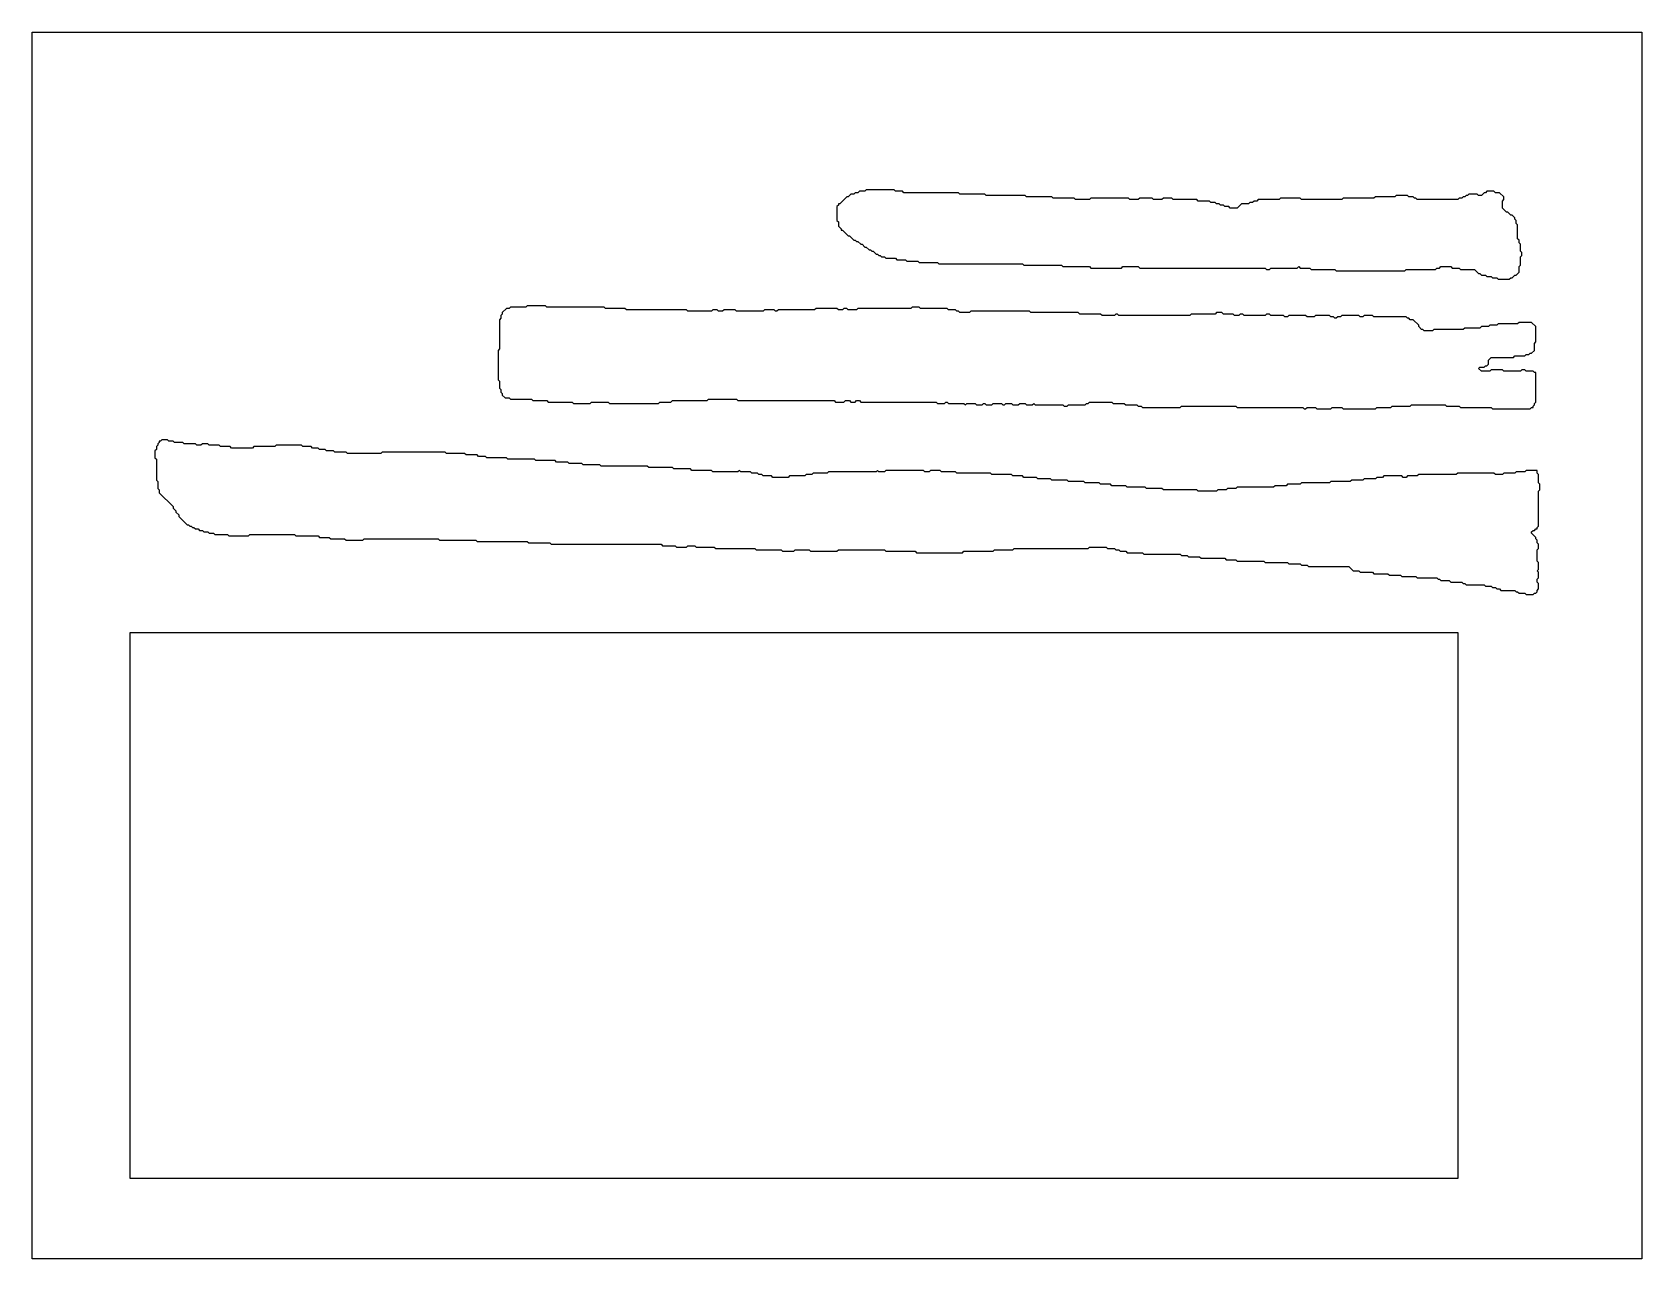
# Model space of a CAD drawing. Header units: metres. Extents: x 0 to 21.8, y 0 to 16.6.
import ezdxf

# ---------------------------------------------------------------- set-up
doc = ezdxf.new("R2010")
doc.units = ezdxf.units.M
doc.layers.add('BoundaryBox', color=3, linetype='Continuous')
doc.layers.add('Outline', color=7, linetype='Continuous')

msp = doc.modelspace()

# ---------------------------------------------------------------- linework, layer by layer
at = {"layer": 'BoundaryBox'}
msp.add_lwpolyline([(0, 16.598), (21.791, 16.598), (21.791, 0), (0, 0), (0, 16.598)], close=True, dxfattribs=at)
at = {"layer": 'Outline'}
for points in [[(11.292, 14.464), (11.273, 14.445), (11.198, 14.445), (11.179, 14.426), (11.141, 14.426), (11.122, 14.408), (11.084, 14.408), (11.046, 14.37), (11.028, 14.37), (10.933, 14.275), (10.914, 14.275), (10.914, 14.257), (10.895, 14.238), (10.895, 14.049), (10.914, 14.03), (10.914, 13.973), (10.952, 13.936), (10.952, 13.917), (10.971, 13.917), (11.046, 13.841), (11.065, 13.841), (11.122, 13.784), (11.141, 13.784), (11.16, 13.766), (11.179, 13.766), (11.216, 13.728), (11.235, 13.728), (11.273, 13.69), (11.292, 13.69), (11.33, 13.652), (11.349, 13.652), (11.367, 13.633), (11.386, 13.633), (11.424, 13.596), (11.443, 13.596), (11.462, 13.577), (11.481, 13.577), (11.5, 13.558), (11.537, 13.558), (11.556, 13.539), (11.688, 13.539), (11.707, 13.52), (11.821, 13.52), (11.84, 13.501), (11.991, 13.501), (12.009, 13.482), (12.255, 13.482), (12.274, 13.463), (13.407, 13.463), (13.426, 13.445), (13.936, 13.445), (13.954, 13.426), (14.313, 13.426), (14.332, 13.407), (14.747, 13.407), (14.766, 13.426), (14.974, 13.426), (14.993, 13.407), (16.692, 13.407), (16.711, 13.388), (16.749, 13.388), (16.768, 13.407), (17.127, 13.407), (17.146, 13.426), (17.165, 13.407), (17.297, 13.407), (17.316, 13.388), (17.637, 13.388), (17.655, 13.369), (18.581, 13.369), (18.6, 13.388), (18.996, 13.388), (19.015, 13.407), (19.053, 13.407), (19.072, 13.426), (19.204, 13.426), (19.223, 13.407), (19.317, 13.407), (19.336, 13.388), (19.525, 13.388), (19.582, 13.331), (19.6, 13.331), (19.619, 13.312), (19.676, 13.312), (19.695, 13.294), (19.751, 13.294), (19.77, 13.275), (19.827, 13.275), (19.846, 13.256), (19.997, 13.256), (20.016, 13.275), (20.035, 13.275), (20.072, 13.312), (20.091, 13.312), (20.129, 13.35), (20.129, 13.426), (20.148, 13.445), (20.148, 13.558), (20.167, 13.577), (20.167, 13.615), (20.148, 13.633), (20.148, 13.728), (20.129, 13.747), (20.129, 13.784), (20.11, 13.803), (20.11, 13.992), (20.091, 14.011), (20.091, 14.049), (20.072, 14.068), (20.072, 14.087), (20.035, 14.124), (20.016, 14.124), (19.978, 14.162), (19.959, 14.162), (19.903, 14.219), (19.903, 14.313), (19.921, 14.332), (19.921, 14.37), (19.865, 14.426), (19.808, 14.426), (19.789, 14.445), (19.695, 14.445), (19.676, 14.426), (19.657, 14.426), (19.619, 14.389), (19.582, 14.389), (19.563, 14.408), (19.449, 14.408), (19.43, 14.389), (19.412, 14.389), (19.393, 14.37), (19.374, 14.37), (19.355, 14.351), (19.317, 14.351), (19.298, 14.332), (18.751, 14.332), (18.732, 14.351), (18.713, 14.351), (18.694, 14.37), (18.637, 14.37), (18.618, 14.389), (18.467, 14.389), (18.449, 14.37), (18.184, 14.37), (18.165, 14.351), (17.75, 14.351), (17.731, 14.332), (17.183, 14.332), (17.165, 14.351), (16.9, 14.351), (16.881, 14.332), (16.598, 14.332), (16.579, 14.313), (16.541, 14.313), (16.522, 14.294), (16.485, 14.294), (16.466, 14.275), (16.371, 14.275), (16.315, 14.219), (16.22, 14.219), (16.201, 14.238), (16.145, 14.238), (16.126, 14.257), (16.088, 14.257), (16.069, 14.275), (16.032, 14.275), (16.013, 14.294), (15.956, 14.294), (15.937, 14.313), (15.786, 14.313), (15.767, 14.332), (15.446, 14.332), (15.427, 14.351), (15.314, 14.351), (15.295, 14.332), (15.182, 14.332), (15.163, 14.351), (14.993, 14.351), (14.974, 14.332), (14.861, 14.332), (14.842, 14.351), (14.332, 14.351), (14.313, 14.332), (14.124, 14.332), (14.105, 14.351), (13.822, 14.351), (13.803, 14.37), (13.463, 14.37), (13.445, 14.389), (12.916, 14.389), (12.897, 14.408), (12.557, 14.408), (12.538, 14.426), (11.802, 14.426), (11.783, 14.445), (11.688, 14.445), (11.67, 14.464), (11.292, 14.464)], [(6.703, 12.897), (6.685, 12.878), (6.477, 12.878), (6.458, 12.859), (6.42, 12.859), (6.364, 12.803), (6.364, 12.784), (6.345, 12.765), (6.345, 12.727), (6.326, 12.708), (6.326, 12.312), (6.307, 12.293), (6.307, 11.896), (6.326, 11.877), (6.326, 11.783), (6.345, 11.764), (6.345, 11.726), (6.364, 11.707), (6.364, 11.688), (6.401, 11.651), (6.458, 11.651), (6.477, 11.632), (6.76, 11.632), (6.779, 11.613), (6.968, 11.613), (6.987, 11.594), (7.308, 11.594), (7.327, 11.575), (7.553, 11.575), (7.572, 11.594), (7.799, 11.594), (7.817, 11.575), (8.478, 11.575), (8.497, 11.594), (8.648, 11.594), (8.667, 11.613), (9.139, 11.613), (9.158, 11.632), (9.536, 11.632), (9.555, 11.613), (10.858, 11.613), (10.877, 11.594), (10.99, 11.594), (11.009, 11.613), (11.065, 11.613), (11.084, 11.594), (11.141, 11.594), (11.16, 11.613), (11.198, 11.613), (11.216, 11.594), (12.236, 11.594), (12.255, 11.575), (12.349, 11.575), (12.368, 11.594), (12.387, 11.594), (12.406, 11.575), (12.614, 11.575), (12.633, 11.556), (12.652, 11.575), (12.765, 11.575), (12.784, 11.556), (12.859, 11.556), (12.878, 11.575), (12.897, 11.575), (12.916, 11.556), (12.991, 11.556), (13.01, 11.575), (13.124, 11.575), (13.142, 11.556), (13.161, 11.556), (13.18, 11.575), (13.256, 11.575), (13.275, 11.556), (13.35, 11.556), (13.369, 11.575), (13.445, 11.575), (13.463, 11.556), (13.539, 11.556), (13.558, 11.575), (13.577, 11.556), (13.954, 11.556), (13.973, 11.537), (14.011, 11.537), (14.03, 11.556), (14.257, 11.556), (14.275, 11.575), (14.294, 11.575), (14.313, 11.594), (14.615, 11.594), (14.634, 11.575), (14.785, 11.575), (14.804, 11.556), (14.955, 11.556), (14.974, 11.537), (15.012, 11.537), (15.031, 11.519), (15.541, 11.519), (15.559, 11.537), (16.296, 11.537), (16.315, 11.519), (17.202, 11.519), (17.221, 11.5), (17.24, 11.5), (17.259, 11.519), (17.372, 11.519), (17.391, 11.5), (17.58, 11.5), (17.599, 11.519), (17.731, 11.519), (17.75, 11.5), (18.184, 11.5), (18.203, 11.519), (18.392, 11.519), (18.411, 11.537), (18.656, 11.537), (18.675, 11.556), (19.128, 11.556), (19.147, 11.537), (19.317, 11.537), (19.336, 11.519), (19.751, 11.519), (19.77, 11.5), (20.28, 11.5), (20.299, 11.519), (20.318, 11.519), (20.318, 11.537), (20.337, 11.556), (20.337, 11.575), (20.356, 11.594), (20.356, 11.991), (20.337, 11.991), (20.318, 12.009), (20.224, 12.009), (20.205, 12.028), (20.167, 12.028), (20.148, 12.009), (19.921, 12.009), (19.903, 12.028), (19.751, 12.028), (19.733, 12.009), (19.619, 12.009), (19.582, 12.047), (19.6, 12.066), (19.657, 12.066), (19.676, 12.085), (19.695, 12.085), (19.714, 12.104), (19.714, 12.161), (19.751, 12.198), (20.054, 12.198), (20.072, 12.217), (20.205, 12.217), (20.224, 12.236), (20.261, 12.236), (20.28, 12.255), (20.299, 12.255), (20.337, 12.293), (20.337, 12.387), (20.356, 12.406), (20.356, 12.614), (20.299, 12.67), (20.129, 12.67), (20.11, 12.652), (19.846, 12.652), (19.827, 12.633), (19.733, 12.633), (19.714, 12.614), (19.619, 12.614), (19.6, 12.595), (19.393, 12.595), (19.374, 12.576), (18.977, 12.576), (18.958, 12.557), (18.845, 12.557), (18.826, 12.576), (18.807, 12.576), (18.77, 12.614), (18.77, 12.633), (18.694, 12.708), (18.656, 12.708), (18.637, 12.727), (18.618, 12.727), (18.6, 12.746), (18.165, 12.746), (18.146, 12.765), (18.033, 12.765), (18.014, 12.746), (17.976, 12.746), (17.958, 12.765), (17.731, 12.765), (17.712, 12.746), (17.674, 12.746), (17.655, 12.727), (17.637, 12.727), (17.618, 12.746), (17.58, 12.746), (17.561, 12.765), (17.372, 12.765), (17.353, 12.746), (17.259, 12.746), (17.24, 12.765), (17.013, 12.765), (16.995, 12.746), (16.957, 12.746), (16.938, 12.765), (16.768, 12.765), (16.749, 12.784), (16.711, 12.784), (16.692, 12.765), (16.409, 12.765), (16.39, 12.784), (16.353, 12.784), (16.334, 12.765), (16.277, 12.765), (16.258, 12.784), (16.126, 12.784), (16.107, 12.803), (16.032, 12.803), (16.013, 12.784), (15.692, 12.784), (15.673, 12.765), (14.71, 12.765), (14.691, 12.784), (14.672, 12.784), (14.653, 12.765), (14.483, 12.765), (14.464, 12.784), (14.181, 12.784), (14.162, 12.803), (13.52, 12.803), (13.501, 12.821), (12.708, 12.821), (12.689, 12.803), (12.557, 12.803), (12.538, 12.821), (12.519, 12.821), (12.5, 12.84), (12.406, 12.84), (12.387, 12.859), (12.028, 12.859), (12.009, 12.878), (11.915, 12.878), (11.896, 12.859), (11.179, 12.859), (11.16, 12.84), (11.046, 12.84), (11.028, 12.859), (10.99, 12.859), (10.971, 12.84), (10.914, 12.84), (10.895, 12.859), (10.612, 12.859), (10.593, 12.84), (10.102, 12.84), (10.083, 12.821), (10.065, 12.821), (10.046, 12.84), (9.913, 12.84), (9.895, 12.821), (9.536, 12.821), (9.517, 12.84), (9.366, 12.84), (9.347, 12.821), (9.29, 12.821), (9.271, 12.84), (9.215, 12.84), (9.196, 12.821), (8.875, 12.821), (8.856, 12.84), (8.044, 12.84), (8.025, 12.859), (7.761, 12.859), (7.742, 12.878), (6.968, 12.878), (6.949, 12.897), (6.703, 12.897)], [(1.756, 11.084), (1.737, 11.065), (1.718, 11.065), (1.718, 11.046), (1.699, 11.028), (1.699, 11.009), (1.681, 10.99), (1.681, 10.952), (1.662, 10.933), (1.662, 10.839), (1.681, 10.82), (1.681, 10.537), (1.699, 10.518), (1.699, 10.423), (1.718, 10.404), (1.718, 10.367), (1.907, 10.178), (1.907, 10.159), (1.945, 10.121), (1.945, 10.102), (1.983, 10.065), (1.983, 10.046), (2.096, 9.932), (2.115, 9.932), (2.134, 9.913), (2.153, 9.913), (2.172, 9.895), (2.19, 9.895), (2.209, 9.876), (2.247, 9.876), (2.266, 9.857), (2.304, 9.857), (2.323, 9.838), (2.379, 9.838), (2.398, 9.819), (2.455, 9.819), (2.474, 9.8), (2.644, 9.8), (2.662, 9.781), (2.927, 9.781), (2.946, 9.8), (3.55, 9.8), (3.569, 9.781), (3.871, 9.781), (3.89, 9.762), (4.022, 9.762), (4.041, 9.744), (4.23, 9.744), (4.249, 9.725), (4.475, 9.725), (4.494, 9.744), (5.495, 9.744), (5.514, 9.725), (6.005, 9.725), (6.024, 9.706), (6.703, 9.706), (6.722, 9.687), (7.006, 9.687), (7.024, 9.668), (8.516, 9.668), (8.535, 9.649), (8.705, 9.649), (8.724, 9.63), (8.856, 9.63), (8.875, 9.649), (8.969, 9.649), (8.988, 9.63), (9.234, 9.63), (9.253, 9.611), (9.781, 9.611), (9.8, 9.592), (10.14, 9.592), (10.159, 9.574), (10.31, 9.574), (10.329, 9.592), (10.518, 9.592), (10.537, 9.574), (10.895, 9.574), (10.914, 9.592), (11.537, 9.592), (11.556, 9.574), (11.953, 9.574), (11.972, 9.555), (12.595, 9.555), (12.614, 9.574), (13.01, 9.574), (13.029, 9.592), (13.275, 9.592), (13.294, 9.611), (14.294, 9.611), (14.313, 9.63), (14.54, 9.63), (14.559, 9.611), (14.653, 9.611), (14.672, 9.592), (14.71, 9.592), (14.729, 9.574), (14.804, 9.574), (14.823, 9.555), (15.031, 9.555), (15.05, 9.536), (15.541, 9.536), (15.559, 9.517), (15.635, 9.517), (15.654, 9.498), (15.805, 9.498), (15.824, 9.479), (16.145, 9.479), (16.164, 9.46), (16.296, 9.46), (16.315, 9.441), (16.674, 9.441), (16.692, 9.423), (16.995, 9.423), (17.013, 9.404), (17.165, 9.404), (17.183, 9.385), (17.259, 9.385), (17.278, 9.366), (17.825, 9.366), (17.882, 9.309), (17.958, 9.309), (17.976, 9.29), (18.146, 9.29), (18.165, 9.271), (18.354, 9.271), (18.373, 9.253), (18.524, 9.253), (18.543, 9.234), (18.732, 9.234), (18.751, 9.215), (19.015, 9.215), (19.034, 9.196), (19.053, 9.196), (19.072, 9.177), (19.185, 9.177), (19.204, 9.158), (19.355, 9.158), (19.374, 9.139), (19.393, 9.139), (19.412, 9.12), (19.657, 9.12), (19.676, 9.102), (19.751, 9.102), (19.77, 9.083), (19.808, 9.083), (19.827, 9.064), (19.865, 9.064), (19.884, 9.045), (20.072, 9.045), (20.091, 9.026), (20.11, 9.026), (20.129, 9.007), (20.205, 9.007), (20.224, 8.988), (20.318, 8.988), (20.337, 9.007), (20.356, 9.007), (20.375, 9.026), (20.375, 9.045), (20.393, 9.064), (20.393, 9.139), (20.375, 9.158), (20.375, 9.196), (20.393, 9.215), (20.393, 9.29), (20.375, 9.309), (20.393, 9.328), (20.393, 9.423), (20.375, 9.441), (20.375, 9.592), (20.393, 9.611), (20.393, 9.668), (20.375, 9.687), (20.375, 9.725), (20.356, 9.744), (20.356, 9.762), (20.299, 9.819), (20.299, 9.838), (20.318, 9.857), (20.337, 9.857), (20.356, 9.876), (20.375, 9.876), (20.375, 9.895), (20.393, 9.913), (20.393, 10.386), (20.412, 10.404), (20.412, 10.48), (20.393, 10.499), (20.393, 10.612), (20.375, 10.631), (20.375, 10.669), (20.224, 10.669), (20.205, 10.65), (20.091, 10.65), (20.072, 10.631), (19.921, 10.631), (19.903, 10.612), (19.808, 10.612), (19.789, 10.631), (19.298, 10.631), (19.279, 10.612), (18.77, 10.612), (18.751, 10.593), (18.618, 10.593), (18.6, 10.574), (18.562, 10.574), (18.543, 10.593), (18.297, 10.593), (18.279, 10.574), (18.203, 10.574), (18.184, 10.556), (18.033, 10.556), (18.014, 10.537), (17.863, 10.537), (17.844, 10.518), (17.58, 10.518), (17.561, 10.499), (17.183, 10.499), (17.165, 10.48), (16.995, 10.48), (16.976, 10.461), (16.825, 10.461), (16.806, 10.442), (16.315, 10.442), (16.296, 10.423), (16.183, 10.423), (16.164, 10.404), (16.05, 10.404), (16.032, 10.386), (15.786, 10.386), (15.767, 10.404), (15.314, 10.404), (15.295, 10.423), (15.087, 10.423), (15.069, 10.442), (14.823, 10.442), (14.804, 10.461), (14.615, 10.461), (14.596, 10.48), (14.464, 10.48), (14.445, 10.499), (14.257, 10.499), (14.238, 10.518), (14.03, 10.518), (14.011, 10.537), (13.803, 10.537), (13.784, 10.556), (13.615, 10.556), (13.596, 10.574), (13.426, 10.574), (13.407, 10.593), (13.275, 10.593), (13.256, 10.612), (12.991, 10.612), (12.973, 10.631), (12.519, 10.631), (12.5, 10.65), (12.312, 10.65), (12.293, 10.669), (12.161, 10.669), (12.142, 10.65), (12.085, 10.65), (12.066, 10.669), (11.556, 10.669), (11.537, 10.65), (11.462, 10.65), (11.443, 10.669), (11.424, 10.65), (10.782, 10.65), (10.763, 10.631), (10.574, 10.631), (10.556, 10.612), (10.48, 10.612), (10.461, 10.593), (10.253, 10.593), (10.234, 10.574), (10.027, 10.574), (10.008, 10.593), (9.895, 10.593), (9.876, 10.612), (9.838, 10.612), (9.819, 10.631), (9.744, 10.631), (9.725, 10.65), (9.592, 10.65), (9.574, 10.669), (9.555, 10.65), (9.215, 10.65), (9.196, 10.669), (8.932, 10.669), (8.913, 10.688), (8.686, 10.688), (8.667, 10.707), (8.346, 10.707), (8.327, 10.725), (7.704, 10.725), (7.685, 10.744), (7.459, 10.744), (7.44, 10.763), (7.27, 10.763), (7.251, 10.782), (7.1, 10.782), (7.081, 10.801), (6.817, 10.801), (6.798, 10.82), (6.439, 10.82), (6.42, 10.839), (6.156, 10.839), (6.137, 10.858), (6.043, 10.858), (6.024, 10.877), (5.873, 10.877), (5.854, 10.895), (5.608, 10.895), (5.589, 10.914), (4.74, 10.914), (4.721, 10.895), (4.268, 10.895), (4.249, 10.914), (4.098, 10.914), (4.079, 10.933), (3.984, 10.933), (3.965, 10.952), (3.89, 10.952), (3.871, 10.971), (3.795, 10.971), (3.777, 10.99), (3.663, 10.99), (3.644, 11.009), (3.304, 11.009), (3.286, 10.99), (3.002, 10.99), (2.983, 10.971), (2.7, 10.971), (2.681, 10.99), (2.549, 10.99), (2.53, 11.009), (2.398, 11.009), (2.379, 11.028), (2.304, 11.028), (2.285, 11.009), (2.228, 11.009), (2.209, 11.028), (2.058, 11.028), (2.039, 11.046), (1.926, 11.046), (1.907, 11.065), (1.851, 11.065), (1.832, 11.084), (1.756, 11.084)], [(1.322, 1.093), (19.303, 1.093), (19.303, 8.472), (1.322, 8.472), (1.322, 1.093)]]:
    msp.add_lwpolyline(points, dxfattribs=at)

doc.saveas('drawing.dxf')
